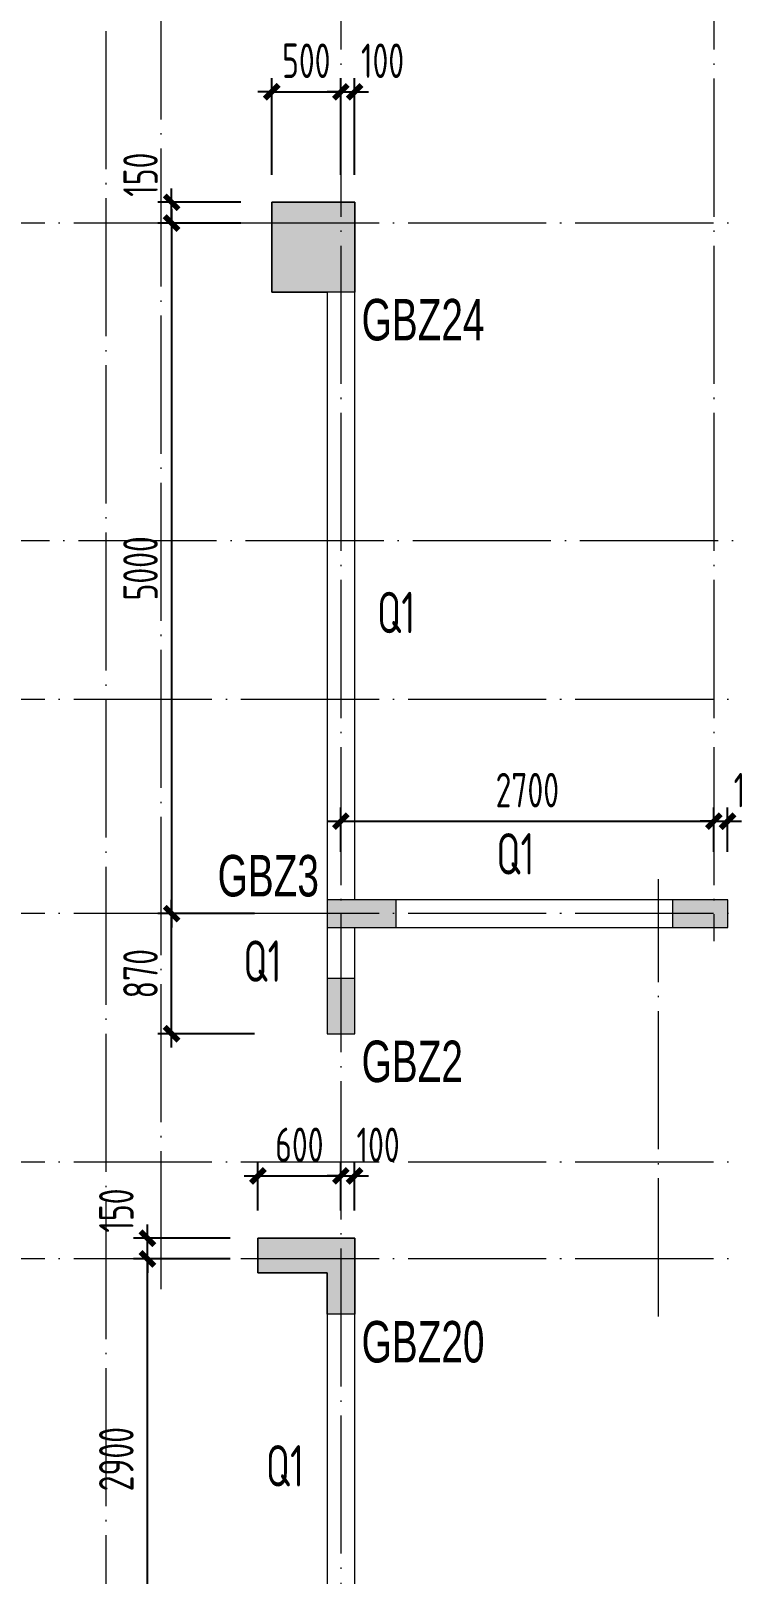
# Model space of a CAD drawing. Extents: x -129922 to 1190196, y -520662 to 139923.
# Drawn here: x 294352 to 299428, y -345453 to -334280 of the extents above; entities that cross this region are included whole.
import ezdxf
from ezdxf.enums import TextEntityAlignment as Align

# ---------------------------------------------------------------- set-up
doc = ezdxf.new("R2010")
doc.units = 0
doc.header["$LTSCALE"] = 1000
doc.header["$MEASUREMENT"] = 0
doc.linetypes.add('DOTE', pattern=[2.42, 2, -0.2, 0.02, -0.2])
for name, color, linetype, lineweight in [('A-轴线-塔楼', 1, 'DOTE', 9), ('A-轴线-隔墙', 41, 'DOTE', 9), ('S-基础-HATCH', 251, 'Continuous', 20), ('S-墙柱-COLU', 50, 'Continuous', 20), ('S-墙柱-DIM', 3, 'Continuous', 20), ('S-墙柱-WALL', 6, 'Continuous', 20), ('S-墙柱-编号', 4, 'Continuous', 20), ('S-通用-TEXT', 7, 'Continuous', 20)]:
    doc.layers.add(name, color=color, linetype=linetype, lineweight=lineweight)
doc.styles.add('BW_Dim', font='Bweng.shx', dxfattribs={"width": 0.7, "bigfont": 'hztxt.shx'})
doc.styles.add('TSSD_Dimension', font='tssdeng.shx', dxfattribs={"width": 0.7, "bigfont": 'HZTXT.SHX'})
doc.styles.add('TSSD_Rein', font='tssdeng.shx', dxfattribs={"width": 0.7, "bigfont": 'hztxt.shx'})
doc.dimstyles.new('TSSD_100_100', dxfattribs={"dimtxt": 250, "dimasz": 100, "dimexe": 100, "dimexo": 200, "dimgap": 100, "dimtad": 1, "dimdec": 0, "dimzin": 0, "dimdsep": 46, "dimtxsty": 'TSSD_Dimension', "dimblk": 'ARCHTICK', "dimcen": 0, "dimdle": 100, "dimclrt": 7, "dimadec": 0, "dimazin": 0, "dimtfac": 1, "dimtdec": 0, "dimtix": 1, "dimtmove": 2, "dimatfit": 0, "dimfxl": 0, "dimtolj": 1, "dimtzin": 0, "dimarcsym": 0})

# ---------------------------------------------------------------- blocks, each defined once
blk = doc.blocks.new('ZHOUWANG3')
at = {"layer": 'A-轴线-塔楼', "linetype": 'DOTE', "ltscale": 0.5}
for p, q in [((94752, 248942), (94752, 226834)), ((97452, 248942), (97452, 241486)), ((139798, 246686), (85362, 246686)), ((102322, 244386), (85362, 244386)), ((139798, 243236), (85362, 243236)), ((139798, 241686), (85362, 241686)), ((139798, 239886), (85362, 239886)), ((139798, 239186), (85362, 239186))]:
    blk.add_line(p, q, dxfattribs=at)
at = {"layer": 'A-轴线-隔墙', "ltscale": 0.5}
for p, q in [((93052, 236186), (93052, 248942)), ((93452, 238966), (93452, 248942)), ((97052, 238770), (97052, 241936))]:
    blk.add_line(p, q, dxfattribs=at)
blk = doc.blocks.new('_ArchTick')
at = {"color": 0, "linetype": 'ByBlock', "const_width": 0.4}
blk.add_lwpolyline([(-0.5, -0.5), (0.5, 0.5)], dxfattribs=at)
blk = doc.blocks.new('*D1662')
at = {"layer": 'Defpoints', "color": 0, "transparency": 16777216}
for p in [(295196, -343171), (295996, -343171), (295996, -346071)]:
    blk.add_point(p, dxfattribs=at)
at = {"layer": 'S-墙柱-DIM', "color": 0, "lineweight": -2, "transparency": 16777216}
for p, q in [((295196, -346171), (295196, -343071)), ((295796, -343171), (295096, -343171)), ((295796, -346071), (295096, -346071))]:
    blk.add_line(p, q, dxfattribs=at)
at = {"layer": 'S-墙柱-DIM', "color": 0, "lineweight": -2, "transparency": 16777216, "xscale": 100, "yscale": 100, "zscale": 100}
for p, rotation in [((295196, -343171), 90), ((295196, -346071), 270)]:
    blk.add_blockref('_ArchTick', p, dxfattribs=dict(at, rotation=rotation))
at = {"layer": 'S-墙柱-DIM', "color": 7, "transparency": 16777216, "insert": (294971, -344621), "char_height": 250, "attachment_point": 5, "rotation": 90, "style": 'TSSD_Dimension'}
blk.add_mtext('\\A1;2900', dxfattribs=at)
blk = doc.blocks.new('*D1663')
at = {"layer": 'Defpoints', "color": 0, "transparency": 16777216}
for p in [(295196, -343021), (295996, -343021), (295996, -343171)]:
    blk.add_point(p, dxfattribs=at)
at = {"layer": 'S-墙柱-DIM', "color": 0, "lineweight": -2, "transparency": 16777216}
for p, q in [((295796, -343021), (295096, -343021)), ((295196, -343021), (295196, -342921)), ((295196, -343171), (295196, -343021)), ((295796, -343171), (295096, -343171)), ((295196, -343171), (295196, -343271))]:
    blk.add_line(p, q, dxfattribs=at)
at = {"layer": 'S-墙柱-DIM', "color": 0, "lineweight": -2, "transparency": 16777216, "xscale": 100, "yscale": 100, "zscale": 100}
for p, rotation in [((295196, -343021), 270), ((295196, -343171), 90)]:
    blk.add_blockref('_ArchTick', p, dxfattribs=dict(at, rotation=rotation))
at = {"layer": 'S-墙柱-DIM', "color": 7, "transparency": 16777216, "insert": (294971, -342821), "char_height": 250, "attachment_point": 5, "rotation": 90, "style": 'TSSD_Dimension'}
blk.add_mtext('\\A1;150', dxfattribs=at)
blk = doc.blocks.new('*D1664')
at = {"layer": 'Defpoints', "color": 0, "transparency": 16777216}
for p in [(296596, -342570), (295996, -343021), (296596, -343021)]:
    blk.add_point(p, dxfattribs=at)
at = {"layer": 'S-墙柱-DIM', "color": 0, "lineweight": -2, "transparency": 16777216}
for p, q in [((295996, -342821), (295996, -342470)), ((296596, -342821), (296596, -342470)), ((295896, -342570), (296696, -342570))]:
    blk.add_line(p, q, dxfattribs=at)
at = {"layer": 'S-墙柱-DIM', "color": 0, "lineweight": -2, "transparency": 16777216, "xscale": 100, "yscale": 100, "zscale": 100, "rotation": 180}
blk.add_blockref('_ArchTick', (295996, -342570), dxfattribs=at)
at = {"layer": 'S-墙柱-DIM', "color": 0, "lineweight": -2, "transparency": 16777216, "xscale": 100, "yscale": 100, "zscale": 100}
blk.add_blockref('_ArchTick', (296596, -342570), dxfattribs=at)
at = {"layer": 'S-墙柱-DIM', "color": 7, "transparency": 16777216, "insert": (296296, -342345), "char_height": 250, "attachment_point": 5, "style": 'TSSD_Dimension'}
blk.add_mtext('\\A1;600', dxfattribs=at)
blk = doc.blocks.new('*D1665')
at = {"layer": 'Defpoints', "color": 0, "transparency": 16777216}
for p in [(296696, -342570), (296596, -343021), (296696, -343021)]:
    blk.add_point(p, dxfattribs=at)
at = {"layer": 'S-墙柱-DIM', "color": 0, "lineweight": -2, "transparency": 16777216}
for p, q in [((296596, -342821), (296596, -342470)), ((296696, -342821), (296696, -342470)), ((296596, -342570), (296496, -342570)), ((296596, -342570), (296696, -342570)), ((296696, -342570), (296796, -342570))]:
    blk.add_line(p, q, dxfattribs=at)
at = {"layer": 'S-墙柱-DIM', "color": 0, "lineweight": -2, "transparency": 16777216, "xscale": 100, "yscale": 100, "zscale": 100}
blk.add_blockref('_ArchTick', (296596, -342570), dxfattribs=at)
at = {"layer": 'S-墙柱-DIM', "color": 0, "lineweight": -2, "transparency": 16777216, "xscale": 100, "yscale": 100, "zscale": 100, "rotation": 180}
blk.add_blockref('_ArchTick', (296696, -342570), dxfattribs=at)
at = {"layer": 'S-墙柱-DIM', "color": 7, "transparency": 16777216, "insert": (296866, -342345), "char_height": 250, "attachment_point": 5, "style": 'TSSD_Dimension'}
blk.add_mtext('\\A1;100', dxfattribs=at)
blk = doc.blocks.new('*D1666')
at = {"layer": 'Defpoints', "color": 0, "transparency": 16777216}
for p in [(295371, -340671), (296171, -340671), (296171, -341541)]:
    blk.add_point(p, dxfattribs=at)
at = {"layer": 'S-墙柱-DIM', "color": 0, "lineweight": -2, "transparency": 16777216}
for p, q in [((295371, -341641), (295371, -340571)), ((295971, -340671), (295271, -340671)), ((295971, -341541), (295271, -341541))]:
    blk.add_line(p, q, dxfattribs=at)
at = {"layer": 'S-墙柱-DIM', "color": 0, "lineweight": -2, "transparency": 16777216, "xscale": 100, "yscale": 100, "zscale": 100}
for p, rotation in [((295371, -340671), 90), ((295371, -341541), 270)]:
    blk.add_blockref('_ArchTick', p, dxfattribs=dict(at, rotation=rotation))
at = {"layer": 'S-墙柱-DIM', "color": 7, "transparency": 16777216, "insert": (295146, -341106), "char_height": 250, "attachment_point": 5, "rotation": 90, "style": 'TSSD_Dimension'}
blk.add_mtext('\\A1;870', dxfattribs=at)
blk = doc.blocks.new('*D1667')
at = {"layer": 'Defpoints', "color": 0, "transparency": 16777216}
for p in [(295686, -335671), (295371, -340671), (295686, -340671)]:
    blk.add_point(p, dxfattribs=at)
at = {"layer": 'S-墙柱-DIM', "color": 0, "lineweight": -2, "transparency": 16777216}
for p, q in [((295371, -335571), (295371, -340771)), ((295486, -335671), (295271, -335671)), ((295486, -340671), (295271, -340671))]:
    blk.add_line(p, q, dxfattribs=at)
at = {"layer": 'S-墙柱-DIM', "color": 0, "lineweight": -2, "transparency": 16777216, "xscale": 100, "yscale": 100, "zscale": 100}
for p, rotation in [((295371, -335671), 90), ((295371, -340671), 270)]:
    blk.add_blockref('_ArchTick', p, dxfattribs=dict(at, rotation=rotation))
at = {"layer": 'S-墙柱-DIM', "color": 7, "transparency": 16777216, "insert": (295146, -338171), "char_height": 250, "attachment_point": 5, "rotation": 90, "style": 'TSSD_Dimension'}
blk.add_mtext('\\A1;5000', dxfattribs=at)
blk = doc.blocks.new('*D1668')
at = {"layer": 'Defpoints', "color": 0, "transparency": 16777216}
for p in [(295371, -335521), (296071, -335521), (296071, -335671)]:
    blk.add_point(p, dxfattribs=at)
at = {"layer": 'S-墙柱-DIM', "color": 0, "lineweight": -2, "transparency": 16777216}
for p, q in [((295371, -335521), (295371, -335421)), ((295871, -335521), (295271, -335521)), ((295371, -335671), (295371, -335521)), ((295871, -335671), (295271, -335671)), ((295371, -335671), (295371, -335771))]:
    blk.add_line(p, q, dxfattribs=at)
at = {"layer": 'S-墙柱-DIM', "color": 0, "lineweight": -2, "transparency": 16777216, "xscale": 100, "yscale": 100, "zscale": 100}
for p, rotation in [((295371, -335521), 270), ((295371, -335671), 90)]:
    blk.add_blockref('_ArchTick', p, dxfattribs=dict(at, rotation=rotation))
at = {"layer": 'S-墙柱-DIM', "color": 7, "transparency": 16777216, "insert": (295146, -335321), "char_height": 250, "attachment_point": 5, "rotation": 90, "style": 'TSSD_Dimension'}
blk.add_mtext('\\A1;150', dxfattribs=at)
blk = doc.blocks.new('*D1669')
at = {"layer": 'Defpoints', "color": 0, "transparency": 16777216}
for p in [(296596, -334721), (296096, -335521), (296596, -335521)]:
    blk.add_point(p, dxfattribs=at)
at = {"layer": 'S-墙柱-DIM', "color": 0, "lineweight": -2, "transparency": 16777216}
for p, q in [((296096, -335321), (296096, -334621)), ((296596, -335321), (296596, -334621)), ((296096, -334721), (295996, -334721)), ((296096, -334721), (296596, -334721)), ((296596, -334721), (296696, -334721))]:
    blk.add_line(p, q, dxfattribs=at)
at = {"layer": 'S-墙柱-DIM', "color": 0, "lineweight": -2, "transparency": 16777216, "xscale": 100, "yscale": 100, "zscale": 100}
blk.add_blockref('_ArchTick', (296096, -334721), dxfattribs=at)
at = {"layer": 'S-墙柱-DIM', "color": 0, "lineweight": -2, "transparency": 16777216, "xscale": 100, "yscale": 100, "zscale": 100, "rotation": 180}
blk.add_blockref('_ArchTick', (296596, -334721), dxfattribs=at)
at = {"layer": 'S-墙柱-DIM', "color": 7, "transparency": 16777216, "insert": (296346, -334496), "char_height": 250, "attachment_point": 5, "style": 'TSSD_Dimension'}
blk.add_mtext('\\A1;500', dxfattribs=at)
blk = doc.blocks.new('*D1670')
at = {"layer": 'Defpoints', "color": 0, "transparency": 16777216}
for p in [(296696, -334721), (296596, -335521), (296696, -335521)]:
    blk.add_point(p, dxfattribs=at)
at = {"layer": 'S-墙柱-DIM', "color": 0, "lineweight": -2, "transparency": 16777216}
for p, q in [((296596, -335321), (296596, -334621)), ((296696, -335321), (296696, -334621)), ((296596, -334721), (296496, -334721)), ((296596, -334721), (296696, -334721)), ((296696, -334721), (296796, -334721))]:
    blk.add_line(p, q, dxfattribs=at)
at = {"layer": 'S-墙柱-DIM', "color": 0, "lineweight": -2, "transparency": 16777216, "xscale": 100, "yscale": 100, "zscale": 100}
blk.add_blockref('_ArchTick', (296596, -334721), dxfattribs=at)
at = {"layer": 'S-墙柱-DIM', "color": 0, "lineweight": -2, "transparency": 16777216, "xscale": 100, "yscale": 100, "zscale": 100, "rotation": 180}
blk.add_blockref('_ArchTick', (296696, -334721), dxfattribs=at)
at = {"layer": 'S-墙柱-DIM', "color": 7, "transparency": 16777216, "insert": (296898, -334496), "char_height": 250, "attachment_point": 5, "style": 'TSSD_Dimension'}
blk.add_mtext('\\A1;100', dxfattribs=at)
blk = doc.blocks.new('*D1671')
at = {"layer": 'Defpoints', "color": 0, "transparency": 16777216}
for p in [(299396, -340002), (299296, -340424), (299396, -340424)]:
    blk.add_point(p, dxfattribs=at)
at = {"layer": 'S-墙柱-DIM', "color": 0, "lineweight": -2, "transparency": 16777216}
for p, q in [((299296, -340002), (299196, -340002)), ((299296, -340224), (299296, -339902)), ((299296, -340002), (299396, -340002)), ((299396, -340224), (299396, -339902)), ((299396, -340002), (299496, -340002))]:
    blk.add_line(p, q, dxfattribs=at)
at = {"layer": 'S-墙柱-DIM', "color": 0, "lineweight": -2, "transparency": 16777216, "xscale": 100, "yscale": 100, "zscale": 100}
blk.add_blockref('_ArchTick', (299296, -340002), dxfattribs=at)
at = {"layer": 'S-墙柱-DIM', "color": 0, "lineweight": -2, "transparency": 16777216, "xscale": 100, "yscale": 100, "zscale": 100, "rotation": 180}
blk.add_blockref('_ArchTick', (299396, -340002), dxfattribs=at)
at = {"layer": 'S-墙柱-DIM', "color": 7, "transparency": 16777216, "insert": (299596, -339777), "char_height": 250, "attachment_point": 5, "style": 'TSSD_Dimension'}
blk.add_mtext('\\A1;100', dxfattribs=at)
blk = doc.blocks.new('*D1672')
at = {"layer": 'Defpoints', "color": 0, "transparency": 16777216}
for p in [(299296, -340002), (296596, -340424), (299296, -340424)]:
    blk.add_point(p, dxfattribs=at)
at = {"layer": 'S-墙柱-DIM', "color": 0, "lineweight": -2, "transparency": 16777216}
for p, q in [((296496, -340002), (299396, -340002)), ((296596, -340224), (296596, -339902)), ((299296, -340224), (299296, -339902))]:
    blk.add_line(p, q, dxfattribs=at)
at = {"layer": 'S-墙柱-DIM', "color": 0, "lineweight": -2, "transparency": 16777216, "xscale": 100, "yscale": 100, "zscale": 100, "rotation": 180}
blk.add_blockref('_ArchTick', (296596, -340002), dxfattribs=at)
at = {"layer": 'S-墙柱-DIM', "color": 0, "lineweight": -2, "transparency": 16777216, "xscale": 100, "yscale": 100, "zscale": 100}
blk.add_blockref('_ArchTick', (299296, -340002), dxfattribs=at)
at = {"layer": 'S-墙柱-DIM', "color": 7, "transparency": 16777216, "insert": (297946, -339777), "char_height": 250, "attachment_point": 5, "style": 'TSSD_Dimension'}
blk.add_mtext('\\A1;2700', dxfattribs=at)

msp = doc.modelspace()

# ---------------------------------------------------------------- hatches: boundary and pattern name
at = {"layer": 'S-基础-HATCH'}
for points in [[(296096.4, -336170.7), (296096.4, -335520.7), (296696.4, -335520.7), (296696.4, -336170.7)], [(296496.4, -340770.7), (296996.4, -340770.7), (296996.4, -340570.7), (296496.4, -340570.7)], [(298996.4, -340770.7), (299396.4, -340770.7), (299396.4, -340570.7), (299296.4, -340570.7), (299146.4, -340570.7), (298996.4, -340570.7)], [(296496.4, -341140.7), (296496.4, -341540.7), (296696.4, -341540.7), (296696.4, -341140.7)], [(296496.4, -343270.7), (295996.4, -343270.7), (295996.4, -343020.7), (296696.4, -343020.7), (296696.4, -343570.7), (296496.4, -343570.7)]]:
    msp.add_hatch(color=256, dxfattribs=at).paths.add_polyline_path(points)

# ---------------------------------------------------------------- linework, layer by layer
at = {"layer": 'S-墙柱-COLU'}
for points in [[(296096.4, -336170.7), (296096.4, -335520.7), (296696.4, -335520.7), (296696.4, -336170.7)], [(296496.4, -340770.7), (296996.4, -340770.7), (296996.4, -340570.7), (296496.4, -340570.7)], [(298996.4, -340770.7), (299396.4, -340770.7), (299396.4, -340570.7), (299296.4, -340570.7), (299296.4, -340570.7), (298996.4, -340570.7)], [(296496.4, -341140.7), (296496.4, -341540.7), (296696.4, -341540.7), (296696.4, -341140.7)], [(296496.4, -343270.7), (295996.4, -343270.7), (295996.4, -343020.7), (296696.4, -343020.7), (296696.4, -343570.7), (296496.4, -343570.7)]]:
    msp.add_lwpolyline(points, close=True, dxfattribs=at)
at = {"layer": 'S-墙柱-WALL'}
for points in [[(296496.4, -336170.7), (296496.4, -341540.7), (296696.4, -341540.7), (296696.4, -340770.7), (299396.4, -340770.7), (299396.4, -340570.7), (299296.4, -340570.7), (299296.4, -340570.7), (296696.4, -340570.7), (296696.4, -335520.7), (296096.4, -335520.7), (296096.4, -336170.7)], [(295996.4, -343270.7), (296496.4, -343270.7), (296496.4, -346070.7), (296696.4, -346070.7), (296696.4, -343020.7), (295996.4, -343020.7)]]:
    msp.add_lwpolyline(points, close=True, dxfattribs=at)

# ---------------------------------------------------------------- block references
msp.add_blockref('ZHOUWANG3', (201844.5, -582357.1))

# ---------------------------------------------------------------- texts
at = {"layer": 'S-墙柱-编号', "style": 'TSSD_Rein', "width": 0.7}
for p in [(296858.8, -338640.8), (297721.8, -340388.1), (295891.1, -341164.8), (296053.5, -344818.9)]:
    msp.add_text('Q1', height=300, dxfattribs=at).set_placement(p)
at = {"layer": 'S-通用-TEXT', "style": 'BW_Dim', "width": 0.7}
for s, p in [('GBZ24', (296746.4, -336220.7)), ('GBZ3', (295704.2, -340246.6)), ('GBZ2', (296746.4, -341590.7)), ('GBZ20', (296746.4, -343620.7))]:
    msp.add_text(s, height=300, dxfattribs=at).set_placement(p, align=Align.TOP_LEFT)

# ---------------------------------------------------------------- dimensions: what is measured, and where the dimension line sits
at = {"layer": 'S-墙柱-DIM'}
for base, p1, p2, picture, middle in [((296596.4, -334720.7), (296096.4, -335520.7), (296596.4, -335520.7), '*D1669', (296346.4, -334495.7)), ((299296.4, -340001.6), (296596.4, -340424.3), (299296.4, -340424.3), '*D1672', (297946.4, -339776.6)), ((296596.4, -342570.1), (295996.4, -343020.7), (296596.4, -343020.7), '*D1664', (296296.4, -342345.1))]:
    dim = msp.add_linear_dim(base=base, p1=p1, p2=p2, dimstyle='TSSD_100_100', dxfattribs=at)
    dim.commit()
    dim.dimension.update_dxf_attribs({"geometry": picture, "text_midpoint": middle})
for base, p1, p2, picture, middle in [((296696.4, -334720.7), (296596.4, -335520.7), (296696.4, -335520.7), '*D1670', (296898, -334495.7)), ((299396.4, -340001.6), (299296.4, -340424.3), (299396.4, -340424.3), '*D1671', (299596.4, -339776.6)), ((296696.4, -342570.1), (296596.4, -343020.7), (296696.4, -343020.7), '*D1665', (296865.7, -342345.1))]:
    dim = msp.add_linear_dim(base=base, p1=p1, p2=p2, dimstyle='TSSD_100_100', dxfattribs=at)
    dim.commit()
    dim.dimension.update_dxf_attribs({"geometry": picture, "text_midpoint": middle, "dimtype": 128})
for base, p1, p2, picture, middle in [((295371.4, -335520.7), (296071.4, -335670.7), (296071.4, -335520.7), '*D1668', (295146.4, -335320.7)), ((295196.4, -343020.7), (295996.4, -343170.7), (295996.4, -343020.7), '*D1663', (294971.4, -342820.7))]:
    dim = msp.add_linear_dim(base=base, p1=p1, p2=p2, angle=90, dimstyle='TSSD_100_100', dxfattribs=at)
    dim.commit()
    dim.dimension.update_dxf_attribs({"geometry": picture, "text_midpoint": middle, "dimtype": 128})
for base, p1, p2, picture, middle in [((295371.4, -340670.7), (295686.5, -335670.7), (295686.5, -340670.7), '*D1667', (295146.4, -338170.7)), ((295371.4, -340670.7), (296171.4, -341540.7), (296171.4, -340670.7), '*D1666', (295146.4, -341105.7)), ((295196.4, -343170.7), (295996.4, -346070.7), (295996.4, -343170.7), '*D1662', (294971.4, -344620.7))]:
    dim = msp.add_linear_dim(base=base, p1=p1, p2=p2, angle=90, dimstyle='TSSD_100_100', dxfattribs=at)
    dim.commit()
    dim.dimension.update_dxf_attribs({"geometry": picture, "text_midpoint": middle})

doc.saveas('drawing.dxf')
